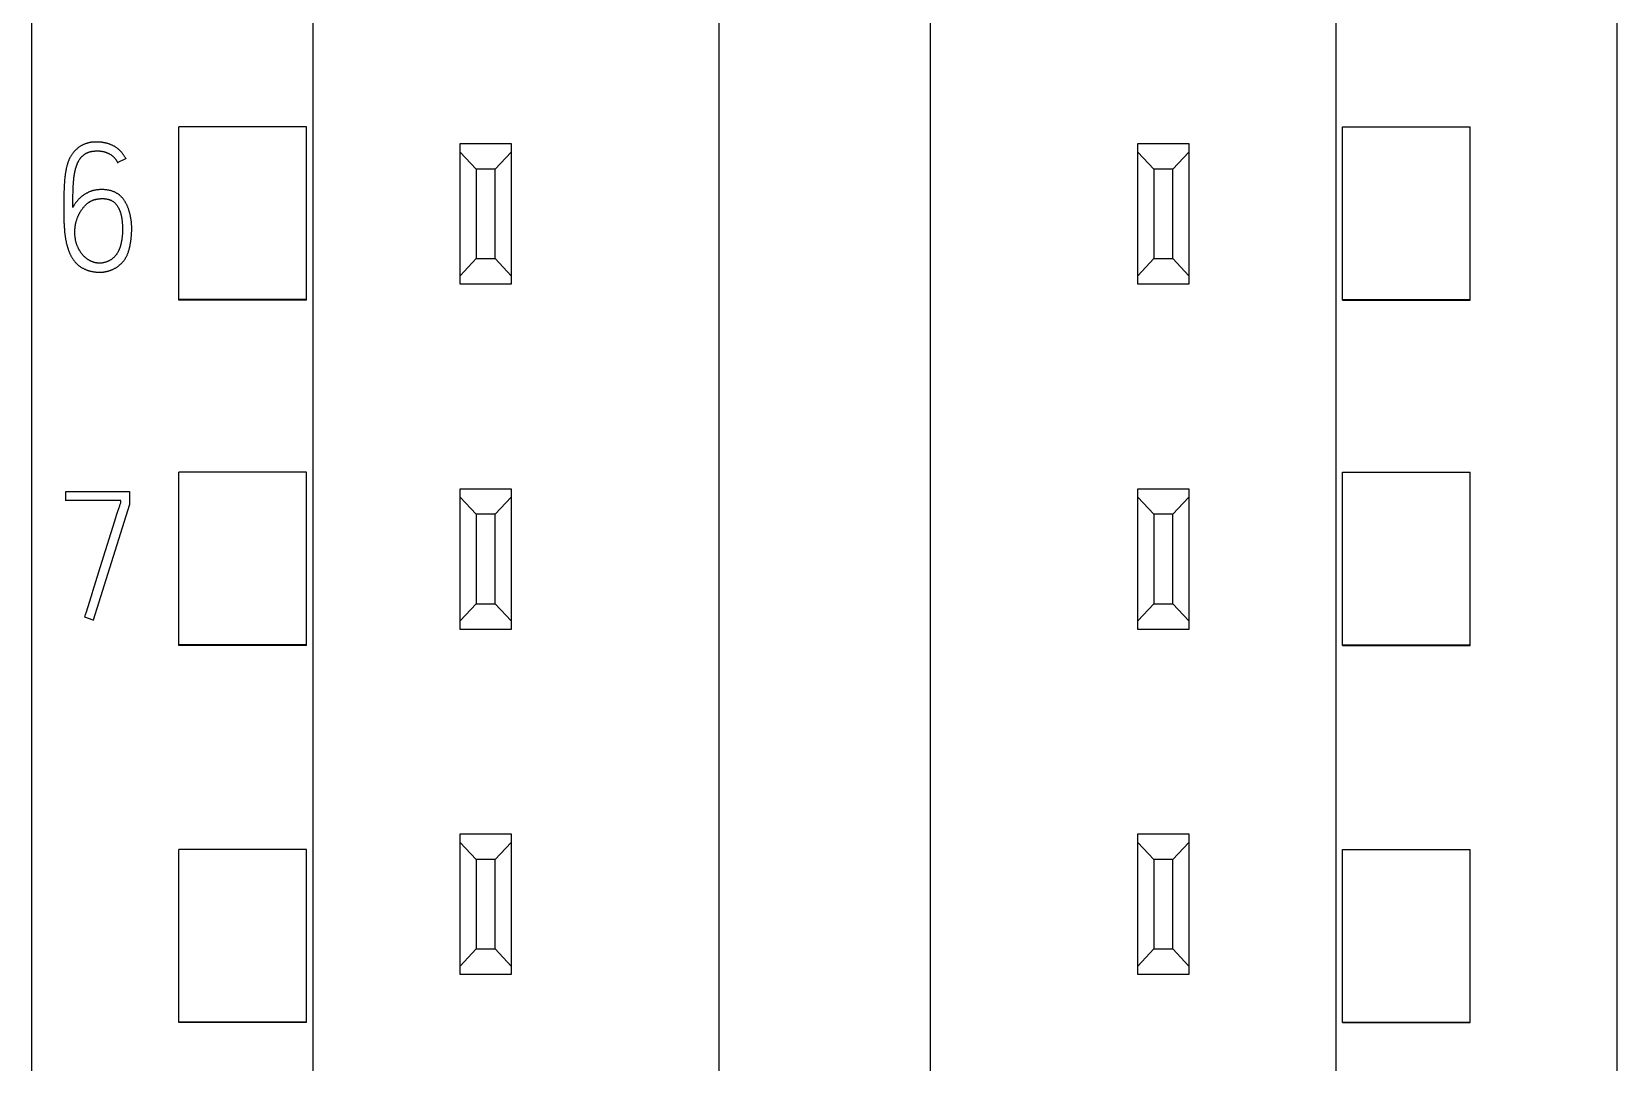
# Model space of a CAD drawing. Extents: x 0 to 594, y 0 to 420.
# Drawn here: x 149.57 to 174.37, y 246.64 to 262.77 of the extents above; entities that cross this region are included whole.
import ezdxf

# ---------------------------------------------------------------- set-up
doc = ezdxf.new("R2010")
doc.units = 0
doc.header["$LTSCALE"] = 32.67
doc.layers.add('20000_FRONT_O', color=7, linetype='CONTINUOUS')
doc.layers.add('20500_FRONT_O_LABELING', color=7, linetype='CONTINUOUS')

msp = doc.modelspace()

# ---------------------------------------------------------------- linework, layer by layer
at = {"layer": '20000_FRONT_O', "color": 7, "linetype": 'CONTINUOUS'}
for p, q in [((149.57, 216.617), (149.57, 363.617)), ((174.37, 216.617), (174.37, 363.617)), ((153.97, 231.617), (153.97, 353.434)), ((169.97, 231.617), (169.97, 353.434)), ((160.32, 242.335), (160.32, 343.817)), ((163.62, 343.817), (163.62, 242.335)), ((151.87, 258.567), (151.87, 261.276)), ((153.87, 261.276), (151.87, 261.276)), ((153.87, 258.567), (153.87, 261.276)), ((170.07, 258.567), (170.07, 261.276)), ((170.07, 261.276), (172.07, 261.276)), ((172.07, 258.567), (172.07, 261.276)), ((156.27, 258.817), (156.27, 261.017)), ((156.27, 261.017), (157.07, 261.017)), ((157.07, 261.017), (157.07, 258.817)), ((166.87, 258.817), (166.87, 261.017)), ((166.87, 261.017), (167.67, 261.017)), ((167.67, 261.017), (167.67, 258.817)), ((156.52, 260.617), (156.27, 260.884)), ((157.07, 260.884), (156.82, 260.617)), ((167.12, 260.617), (166.87, 260.884)), ((167.67, 260.884), (167.42, 260.617)), ((156.52, 260.617), (156.52, 259.217)), ((156.82, 260.617), (156.52, 260.617)), ((156.82, 259.217), (156.82, 260.617)), ((167.12, 260.617), (167.12, 259.217)), ((167.42, 260.617), (167.12, 260.617)), ((167.42, 259.217), (167.42, 260.617)), ((156.27, 258.95), (156.52, 259.217)), ((156.52, 259.217), (156.82, 259.217)), ((156.82, 259.217), (157.07, 258.95)), ((166.87, 258.95), (167.12, 259.217)), ((167.12, 259.217), (167.42, 259.217)), ((167.42, 259.217), (167.67, 258.95)), ((157.07, 258.817), (156.27, 258.817)), ((167.67, 258.817), (166.87, 258.817)), ((153.87, 258.575), (151.87, 258.575)), ((153.87, 258.567), (151.87, 258.567)), ((170.07, 258.575), (172.07, 258.575)), ((170.07, 258.567), (172.07, 258.567)), ((151.87, 253.167), (151.87, 255.874)), ((153.87, 255.874), (151.87, 255.874)), ((153.87, 253.167), (153.87, 255.874)), ((170.07, 253.167), (170.07, 255.874)), ((170.07, 255.874), (172.07, 255.874)), ((172.07, 253.167), (172.07, 255.874)), ((156.27, 253.417), (156.27, 255.617)), ((156.27, 255.617), (157.07, 255.617)), ((156.52, 255.217), (156.27, 255.484)), ((157.07, 255.484), (156.82, 255.217)), ((157.07, 255.617), (157.07, 253.417)), ((166.87, 253.417), (166.87, 255.617)), ((166.87, 255.617), (167.67, 255.617)), ((167.12, 255.217), (166.87, 255.484)), ((167.67, 255.484), (167.42, 255.217)), ((167.67, 255.617), (167.67, 253.417)), ((156.52, 255.217), (156.52, 253.817)), ((156.82, 255.217), (156.52, 255.217)), ((156.82, 253.817), (156.82, 255.217)), ((167.12, 255.217), (167.12, 253.817)), ((167.42, 255.217), (167.12, 255.217)), ((167.42, 253.817), (167.42, 255.217)), ((156.27, 253.55), (156.52, 253.817)), ((156.52, 253.817), (156.82, 253.817)), ((156.82, 253.817), (157.07, 253.55)), ((166.87, 253.55), (167.12, 253.817)), ((167.12, 253.817), (167.42, 253.817)), ((167.42, 253.817), (167.67, 253.55)), ((157.07, 253.417), (156.27, 253.417)), ((167.67, 253.417), (166.87, 253.417)), ((153.87, 253.173), (151.87, 253.173)), ((153.87, 253.167), (151.87, 253.167)), ((170.07, 253.173), (172.07, 253.173)), ((170.07, 253.167), (172.07, 253.167)), ((156.27, 248.017), (156.27, 250.217)), ((156.27, 250.217), (157.07, 250.217)), ((156.52, 249.817), (156.27, 250.084)), ((157.07, 250.084), (156.82, 249.817)), ((157.07, 250.217), (157.07, 248.017)), ((166.87, 248.017), (166.87, 250.217)), ((166.87, 250.217), (167.67, 250.217)), ((167.12, 249.817), (166.87, 250.084)), ((167.67, 250.084), (167.42, 249.817)), ((167.67, 250.217), (167.67, 248.017)), ((151.87, 247.267), (151.87, 249.972)), ((153.87, 249.972), (151.87, 249.972)), ((153.87, 247.267), (153.87, 249.972)), ((156.52, 249.817), (156.52, 248.417)), ((156.82, 249.817), (156.52, 249.817)), ((156.82, 248.417), (156.82, 249.817)), ((167.12, 249.817), (167.12, 248.417)), ((167.42, 249.817), (167.12, 249.817)), ((167.42, 248.417), (167.42, 249.817)), ((170.07, 247.267), (170.07, 249.972)), ((170.07, 249.972), (172.07, 249.972)), ((172.07, 247.267), (172.07, 249.972)), ((156.27, 248.15), (156.52, 248.417)), ((156.52, 248.417), (156.82, 248.417)), ((156.82, 248.417), (157.07, 248.15)), ((166.87, 248.15), (167.12, 248.417)), ((167.12, 248.417), (167.42, 248.417)), ((167.42, 248.417), (167.67, 248.15)), ((157.07, 248.017), (156.27, 248.017)), ((167.67, 248.017), (166.87, 248.017)), ((153.87, 247.272), (151.87, 247.272)), ((153.87, 247.267), (151.87, 247.267)), ((170.07, 247.272), (172.07, 247.272)), ((170.07, 247.267), (172.07, 247.267))]:
    msp.add_line(p, q, dxfattribs=at)
at = {"layer": '20500_FRONT_O_LABELING', "color": 7, "linetype": 'CONTINUOUS'}
for p, q in [((150.914, 260.719), (151.042, 260.785)), ((150.914, 260.719), (150.914, 260.712)), ((151.042, 260.785), (151.042, 260.779)), ((150.081, 260.401), (150.079, 260.383)), ((150.082, 260.419), (150.081, 260.401)), ((150.083, 260.437), (150.082, 260.419)), ((150.085, 260.455), (150.083, 260.437)), ((150.087, 260.473), (150.085, 260.455)), ((150.222, 260.391), (150.223, 260.404)), ((150.223, 260.404), (150.224, 260.417)), ((150.224, 260.417), (150.225, 260.43)), ((150.225, 260.43), (150.226, 260.443)), ((150.072, 260.184), (150.071, 260.112)), ((150.073, 260.22), (150.072, 260.184)), ((150.074, 260.274), (150.073, 260.247)), ((150.073, 260.247), (150.073, 260.22)), ((150.075, 260.292), (150.074, 260.274)), ((150.076, 260.31), (150.075, 260.292)), ((150.077, 260.347), (150.076, 260.329)), ((150.076, 260.329), (150.076, 260.31)), ((150.078, 260.365), (150.077, 260.347)), ((150.079, 260.383), (150.078, 260.365)), ((150.213, 260.148), (150.214, 260.181)), ((150.214, 260.181), (150.215, 260.214)), ((150.215, 260.214), (150.216, 260.247)), ((150.216, 260.273), (150.217, 260.299)), ((150.216, 260.247), (150.216, 260.273)), ((150.217, 260.299), (150.218, 260.325)), ((150.218, 260.325), (150.219, 260.345)), ((150.219, 260.345), (150.22, 260.365)), ((150.22, 260.365), (150.221, 260.378)), ((150.221, 260.378), (150.222, 260.391)), ((150.071, 260.112), (150.07, 260.039)), ((150.07, 260.039), (150.07, 259.994)), ((150.07, 259.994), (150.07, 259.958)), ((150.07, 259.958), (150.07, 259.931)), ((150.07, 259.931), (150.071, 259.904)), ((150.212, 260.069), (150.213, 260.096)), ((150.212, 260.043), (150.212, 260.069)), ((150.212, 260.017), (150.212, 260.043)), ((150.213, 260.122), (150.213, 260.148)), ((150.213, 260.096), (150.213, 260.122)), ((150.471, 260.102), (150.478, 260.107)), ((150.478, 260.107), (150.485, 260.111)), ((150.485, 260.111), (150.492, 260.115)), ((150.492, 260.115), (150.5, 260.119)), ((150.071, 259.904), (150.071, 259.877)), ((150.071, 259.877), (150.072, 259.85)), ((150.072, 259.85), (150.072, 259.831)), ((150.072, 259.831), (150.073, 259.813)), ((150.073, 259.813), (150.073, 259.795)), ((150.073, 259.795), (150.074, 259.777)), ((150.074, 259.777), (150.075, 259.759)), ((150.075, 259.759), (150.076, 259.741)), ((150.076, 259.741), (150.077, 259.723)), ((150.077, 259.723), (150.078, 259.705)), ((150.078, 259.705), (150.08, 259.687)), ((150.08, 259.687), (150.081, 259.669)), ((150.101, 255.427), (150.101, 255.574)), ((150.101, 255.574), (151.1, 255.574)), ((151.1, 255.574), (151.1, 255.372)), ((150.961, 255.433), (150.101, 255.433)), ((151.1, 255.372), (150.531, 253.562)), ((150.871, 255.115), (150.898, 255.201)), ((150.898, 255.201), (150.919, 255.265)), ((150.919, 255.265), (150.933, 255.308)), ((150.961, 255.394), (150.961, 255.433)), ((150.668, 254.468), (150.871, 255.115)), ((150.527, 254.016), (150.668, 254.468)), ((150.425, 253.693), (150.52, 253.994)), ((150.52, 253.994), (150.527, 254.016)), ((150.398, 253.607), (150.412, 253.65)), ((150.398, 253.607), (150.398, 253.6)), ((150.531, 253.562), (150.398, 253.607)), ((150.412, 253.65), (150.425, 253.693)), ((150.531, 253.562), (150.531, 253.556))]:
    msp.add_line(p, q, dxfattribs=at)
for points in [[(151.042, 260.785), (151.037, 260.793), (151.032, 260.801), (151.028, 260.809), (151.023, 260.816), (151.018, 260.824), (151.012, 260.831), (151.007, 260.839), (151.002, 260.846), (150.996, 260.853), (150.991, 260.861), (150.985, 260.868), (150.979, 260.875), (150.973, 260.881), (150.967, 260.888), (150.961, 260.895), (150.955, 260.901), (150.948, 260.908), (150.942, 260.914), (150.935, 260.92), (150.928, 260.926), (150.921, 260.932), (150.914, 260.938), (150.907, 260.944), (150.9, 260.949), (150.892, 260.954), (150.885, 260.959), (150.877, 260.964), (150.87, 260.969), (150.862, 260.974), (150.854, 260.978), (150.846, 260.982), (150.838, 260.986), (150.83, 260.99), (150.821, 260.994), (150.813, 260.998), (150.804, 261.001), (150.796, 261.004), (150.787, 261.007), (150.779, 261.01), (150.77, 261.013), (150.761, 261.016), (150.753, 261.018), (150.744, 261.021), (150.735, 261.023), (150.726, 261.025), (150.718, 261.027), (150.709, 261.029), (150.7, 261.03), (150.691, 261.032), (150.682, 261.033), (150.673, 261.035), (150.664, 261.036), (150.655, 261.037), (150.646, 261.038), (150.637, 261.039), (150.628, 261.039), (150.619, 261.04), (150.61, 261.04), (150.6, 261.041), (150.591, 261.041), (150.582, 261.041), (150.573, 261.041), (150.564, 261.041), (150.555, 261.04), (150.546, 261.04), (150.537, 261.039), (150.528, 261.039), (150.519, 261.038), (150.51, 261.037), (150.501, 261.036), (150.492, 261.034), (150.483, 261.033), (150.474, 261.031), (150.465, 261.029), (150.456, 261.027), (150.447, 261.025), (150.439, 261.023), (150.43, 261.02), (150.421, 261.017), (150.413, 261.014), (150.404, 261.011), (150.396, 261.008), (150.387, 261.004), (150.379, 261.001), (150.371, 260.997), (150.363, 260.993), (150.355, 260.988), (150.347, 260.984), (150.339, 260.979), (150.331, 260.975), (150.324, 260.97), (150.316, 260.965), (150.308, 260.959), (150.301, 260.954), (150.294, 260.948), (150.287, 260.943), (150.28, 260.937), (150.273, 260.931), (150.266, 260.925), (150.26, 260.919), (150.253, 260.912), (150.247, 260.906), (150.24, 260.899), (150.234, 260.893), (150.228, 260.886), (150.222, 260.879), (150.217, 260.872), (150.211, 260.864), (150.205, 260.857), (150.2, 260.85), (150.195, 260.842), (150.19, 260.835), (150.185, 260.827), (150.181, 260.819), (150.176, 260.811), (150.172, 260.803), (150.167, 260.795), (150.163, 260.787), (150.159, 260.779), (150.156, 260.771), (150.152, 260.762), (150.148, 260.754), (150.145, 260.746), (150.142, 260.737), (150.138, 260.729), (150.135, 260.72), (150.132, 260.711), (150.13, 260.703), (150.127, 260.694), (150.124, 260.685), (150.122, 260.677), (150.12, 260.668), (150.117, 260.659), (150.115, 260.65), (150.113, 260.642), (150.111, 260.633), (150.109, 260.624), (150.107, 260.615), (150.106, 260.606), (150.104, 260.598), (150.102, 260.589), (150.101, 260.58), (150.099, 260.571), (150.098, 260.562), (150.097, 260.553), (150.095, 260.544), (150.094, 260.535), (150.093, 260.526), (150.092, 260.518), (150.091, 260.509), (150.09, 260.5), (150.089, 260.491), (150.087, 260.473)], [(150.226, 260.443), (150.227, 260.456), (150.228, 260.463), (150.229, 260.469), (150.229, 260.476), (150.23, 260.482), (150.231, 260.489), (150.232, 260.495), (150.233, 260.502), (150.234, 260.508), (150.235, 260.515), (150.235, 260.521), (150.237, 260.528), (150.238, 260.534), (150.239, 260.541), (150.24, 260.547), (150.241, 260.554), (150.242, 260.56), (150.244, 260.567), (150.245, 260.573), (150.246, 260.58), (150.248, 260.586), (150.249, 260.593), (150.251, 260.599), (150.252, 260.606), (150.254, 260.612), (150.255, 260.618), (150.257, 260.625), (150.259, 260.631), (150.261, 260.638), (150.263, 260.644), (150.265, 260.651), (150.267, 260.657), (150.269, 260.663), (150.271, 260.67), (150.273, 260.676), (150.275, 260.682), (150.278, 260.688), (150.28, 260.694), (150.283, 260.701), (150.285, 260.707), (150.288, 260.713), (150.291, 260.719), (150.294, 260.725), (150.297, 260.731), (150.3, 260.737), (150.303, 260.742), (150.306, 260.748), (150.309, 260.754), (150.313, 260.76), (150.316, 260.765), (150.32, 260.771), (150.324, 260.777), (150.328, 260.782), (150.332, 260.787), (150.336, 260.793), (150.34, 260.798), (150.344, 260.803), (150.349, 260.808), (150.353, 260.813), (150.358, 260.818), (150.363, 260.822), (150.368, 260.827), (150.373, 260.831), (150.378, 260.836), (150.383, 260.84), (150.388, 260.844), (150.394, 260.848), (150.399, 260.852), (150.405, 260.855), (150.41, 260.859), (150.416, 260.862), (150.422, 260.865), (150.428, 260.868), (150.434, 260.871), (150.44, 260.874), (150.446, 260.877), (150.452, 260.879), (150.459, 260.881), (150.465, 260.883), (150.472, 260.885), (150.478, 260.887), (150.484, 260.889), (150.491, 260.89), (150.497, 260.892), (150.504, 260.893), (150.511, 260.895), (150.517, 260.896), (150.524, 260.897), (150.53, 260.898), (150.537, 260.898), (150.543, 260.899), (150.55, 260.9), (150.557, 260.9), (150.563, 260.901), (150.57, 260.901), (150.577, 260.901), (150.583, 260.902), (150.59, 260.902), (150.597, 260.902), (150.603, 260.902), (150.61, 260.902), (150.617, 260.901), (150.623, 260.901), (150.63, 260.901), (150.637, 260.9), (150.643, 260.899), (150.65, 260.899), (150.657, 260.898), (150.663, 260.897), (150.67, 260.896), (150.676, 260.895), (150.683, 260.893), (150.689, 260.892), (150.696, 260.891), (150.702, 260.889), (150.708, 260.887), (150.715, 260.885), (150.721, 260.883), (150.727, 260.881), (150.734, 260.879), (150.74, 260.877), (150.746, 260.874), (150.753, 260.871), (150.759, 260.869), (150.765, 260.866), (150.771, 260.863), (150.777, 260.86), (150.783, 260.857), (150.788, 260.854), (150.794, 260.85), (150.8, 260.847), (150.805, 260.843), (150.811, 260.839)], [(150.811, 260.839), (150.816, 260.835), (150.822, 260.831), (150.827, 260.827), (150.832, 260.823), (150.837, 260.819), (150.842, 260.814), (150.847, 260.81), (150.852, 260.805), (150.857, 260.8), (150.861, 260.796), (150.866, 260.791), (150.87, 260.786), (150.874, 260.781), (150.879, 260.775), (150.883, 260.77), (150.887, 260.765), (150.89, 260.759), (150.894, 260.754), (150.898, 260.748), (150.901, 260.742), (150.905, 260.736), (150.908, 260.731), (150.911, 260.725), (150.914, 260.719)], [(151.014, 259.19), (151.019, 259.197), (151.025, 259.205), (151.03, 259.212), (151.034, 259.22), (151.039, 259.228), (151.044, 259.236), (151.048, 259.244), (151.052, 259.252), (151.056, 259.26), (151.06, 259.268), (151.064, 259.277), (151.068, 259.285), (151.071, 259.294), (151.074, 259.302), (151.078, 259.311), (151.081, 259.319), (151.084, 259.328), (151.086, 259.336), (151.089, 259.345), (151.092, 259.354), (151.094, 259.363), (151.096, 259.371), (151.099, 259.38), (151.101, 259.389), (151.103, 259.398), (151.105, 259.407), (151.107, 259.416), (151.109, 259.425), (151.11, 259.434), (151.112, 259.443), (151.113, 259.452), (151.115, 259.461), (151.116, 259.47), (151.118, 259.479), (151.119, 259.488), (151.12, 259.497), (151.121, 259.506), (151.123, 259.515), (151.124, 259.524), (151.125, 259.533), (151.126, 259.542), (151.127, 259.551), (151.127, 259.56), (151.128, 259.569), (151.129, 259.578), (151.13, 259.587), (151.13, 259.596), (151.131, 259.605), (151.132, 259.614), (151.132, 259.623), (151.132, 259.632), (151.133, 259.641), (151.133, 259.65), (151.133, 259.659), (151.133, 259.668), (151.134, 259.677), (151.134, 259.686), (151.134, 259.695), (151.133, 259.704), (151.133, 259.713), (151.133, 259.722), (151.133, 259.731), (151.132, 259.74), (151.132, 259.749), (151.131, 259.758), (151.13, 259.767), (151.13, 259.776), (151.129, 259.785), (151.128, 259.795), (151.127, 259.804), (151.126, 259.813), (151.125, 259.822), (151.123, 259.831), (151.122, 259.84), (151.12, 259.849), (151.119, 259.858), (151.117, 259.867), (151.116, 259.876), (151.114, 259.885), (151.112, 259.894), (151.11, 259.903), (151.108, 259.912), (151.105, 259.921), (151.103, 259.93), (151.101, 259.939), (151.098, 259.947), (151.096, 259.956), (151.093, 259.965), (151.09, 259.974), (151.087, 259.982), (151.084, 259.991), (151.081, 260), (151.078, 260.008), (151.074, 260.017), (151.071, 260.025), (151.067, 260.034), (151.064, 260.042), (151.06, 260.051), (151.056, 260.059), (151.052, 260.067), (151.048, 260.076), (151.043, 260.084), (151.039, 260.092), (151.034, 260.1), (151.03, 260.107), (151.025, 260.115), (151.02, 260.123), (151.015, 260.13), (151.01, 260.138), (151.004, 260.145), (150.999, 260.152), (150.993, 260.159), (150.987, 260.166), (150.981, 260.173), (150.975, 260.18), (150.968, 260.187), (150.962, 260.193), (150.955, 260.199), (150.948, 260.206), (150.941, 260.212), (150.934, 260.217), (150.926, 260.223), (150.919, 260.228), (150.911, 260.233), (150.903, 260.238), (150.895, 260.243), (150.887, 260.247), (150.879, 260.251), (150.871, 260.255), (150.862, 260.259), (150.854, 260.263), (150.845, 260.266), (150.837, 260.269), (150.828, 260.272), (150.819, 260.275), (150.81, 260.277), (150.801, 260.28), (150.792, 260.282), (150.784, 260.284), (150.775, 260.286), (150.766, 260.288), (150.757, 260.289), (150.747, 260.291), (150.738, 260.292), (150.729, 260.293), (150.72, 260.294), (150.711, 260.295), (150.702, 260.296), (150.692, 260.296), (150.683, 260.297), (150.674, 260.297), (150.665, 260.297), (150.655, 260.297), (150.646, 260.297), (150.637, 260.296), (150.628, 260.296), (150.619, 260.295), (150.61, 260.295), (150.6, 260.294), (150.591, 260.293), (150.582, 260.291), (150.573, 260.29), (150.564, 260.288), (150.555, 260.286), (150.546, 260.284), (150.537, 260.282), (150.528, 260.28), (150.519, 260.278), (150.51, 260.275), (150.502, 260.272), (150.493, 260.269), (150.484, 260.266), (150.476, 260.263), (150.467, 260.259), (150.459, 260.255), (150.451, 260.251), (150.443, 260.247), (150.435, 260.243), (150.427, 260.239), (150.419, 260.234), (150.411, 260.23), (150.403, 260.225), (150.395, 260.22), (150.387, 260.215), (150.38, 260.21), (150.372, 260.204), (150.365, 260.199), (150.358, 260.193), (150.35, 260.188), (150.343, 260.182), (150.336, 260.176), (150.329, 260.17), (150.323, 260.163), (150.316, 260.157), (150.309, 260.151), (150.303, 260.144), (150.297, 260.137), (150.291, 260.131), (150.285, 260.124)], [(150.506, 260.122), (150.514, 260.125), (150.521, 260.128), (150.528, 260.131), (150.536, 260.134), (150.543, 260.136), (150.551, 260.139), (150.559, 260.141), (150.566, 260.143), (150.574, 260.145), (150.582, 260.147), (150.59, 260.148), (150.598, 260.149), (150.606, 260.151), (150.614, 260.152), (150.622, 260.153), (150.63, 260.154), (150.638, 260.154), (150.646, 260.155), (150.654, 260.155), (150.661, 260.155), (150.669, 260.155), (150.677, 260.155), (150.685, 260.155), (150.693, 260.155), (150.701, 260.155), (150.709, 260.154), (150.717, 260.153), (150.725, 260.152), (150.733, 260.151), (150.741, 260.15), (150.749, 260.148), (150.757, 260.147), (150.765, 260.145), (150.773, 260.143), (150.78, 260.141), (150.788, 260.138), (150.796, 260.135), (150.803, 260.132), (150.81, 260.129), (150.818, 260.126), (150.825, 260.122), (150.832, 260.118), (150.838, 260.114), (150.845, 260.109), (150.851, 260.104), (150.857, 260.1), (150.863, 260.094), (150.869, 260.089), (150.875, 260.083), (150.881, 260.077), (150.886, 260.071), (150.891, 260.065), (150.896, 260.059), (150.901, 260.053), (150.905, 260.046), (150.91, 260.039), (150.914, 260.033), (150.918, 260.026), (150.922, 260.019), (150.926, 260.012), (150.93, 260.005), (150.933, 259.998), (150.937, 259.99), (150.94, 259.983), (150.943, 259.976), (150.946, 259.968), (150.949, 259.961), (150.951, 259.953), (150.954, 259.946), (150.956, 259.938), (150.959, 259.931), (150.961, 259.923), (150.963, 259.915), (150.965, 259.908), (150.967, 259.9), (150.969, 259.892), (150.971, 259.885), (150.972, 259.877), (150.974, 259.869), (150.975, 259.861), (150.977, 259.853), (150.978, 259.845), (150.979, 259.837), (150.98, 259.829), (150.981, 259.822), (150.982, 259.814), (150.983, 259.806), (150.984, 259.798), (150.984, 259.79), (150.985, 259.782), (150.986, 259.774), (150.986, 259.766), (150.987, 259.758), (150.987, 259.75), (150.988, 259.742), (150.988, 259.734), (150.988, 259.727), (150.988, 259.719), (150.989, 259.711), (150.989, 259.703), (150.989, 259.695), (150.989, 259.687), (150.989, 259.679), (150.989, 259.671), (150.989, 259.663), (150.989, 259.655), (150.989, 259.647), (150.989, 259.64), (150.988, 259.632), (150.988, 259.624), (150.988, 259.616), (150.987, 259.608), (150.987, 259.6), (150.987, 259.592), (150.986, 259.584), (150.985, 259.576), (150.985, 259.569), (150.984, 259.561), (150.983, 259.553), (150.982, 259.545), (150.981, 259.537), (150.98, 259.529), (150.979, 259.521), (150.978, 259.513), (150.977, 259.505), (150.976, 259.498), (150.974, 259.49), (150.973, 259.482), (150.971, 259.474), (150.97, 259.466), (150.968, 259.458), (150.966, 259.45), (150.964, 259.443), (150.962, 259.435), (150.96, 259.427), (150.958, 259.42), (150.956, 259.412), (150.954, 259.404), (150.951, 259.397), (150.949, 259.389), (150.946, 259.382), (150.943, 259.374), (150.94, 259.367), (150.937, 259.359), (150.934, 259.352), (150.931, 259.345), (150.927, 259.337), (150.923, 259.33), (150.92, 259.323), (150.916, 259.316), (150.912, 259.309), (150.907, 259.303), (150.903, 259.296), (150.899, 259.289), (150.894, 259.283), (150.889, 259.277), (150.884, 259.27), (150.879, 259.264), (150.874, 259.258), (150.869, 259.252), (150.863, 259.246), (150.858, 259.241), (150.852, 259.235), (150.846, 259.23), (150.84, 259.224), (150.834, 259.219), (150.828, 259.214), (150.821, 259.209), (150.815, 259.205), (150.808, 259.2), (150.802, 259.196), (150.795, 259.192), (150.788, 259.188), (150.781, 259.184), (150.774, 259.18), (150.767, 259.177), (150.76, 259.173), (150.752, 259.17), (150.745, 259.167), (150.737, 259.164), (150.73, 259.162), (150.722, 259.159), (150.714, 259.157), (150.707, 259.155), (150.699, 259.154)], [(150.285, 260.124), (150.279, 260.117), (150.273, 260.11), (150.267, 260.102), (150.261, 260.095), (150.256, 260.088), (150.251, 260.08), (150.245, 260.072), (150.24, 260.065), (150.235, 260.057), (150.23, 260.049), (150.226, 260.041), (150.221, 260.033), (150.217, 260.025), (150.212, 260.017)], [(150.699, 259.154), (150.691, 259.152), (150.683, 259.151), (150.675, 259.149), (150.667, 259.148), (150.659, 259.148), (150.651, 259.147), (150.643, 259.147), (150.635, 259.146), (150.627, 259.146), (150.619, 259.147), (150.611, 259.147), (150.603, 259.148), (150.595, 259.148), (150.587, 259.149), (150.58, 259.15), (150.572, 259.152), (150.564, 259.153), (150.556, 259.155), (150.548, 259.157), (150.541, 259.159), (150.533, 259.162), (150.525, 259.164), (150.518, 259.167), (150.51, 259.17), (150.503, 259.173), (150.496, 259.177), (150.488, 259.18), (150.481, 259.184), (150.474, 259.188), (150.468, 259.192), (150.461, 259.196), (150.454, 259.2), (150.447, 259.205), (150.441, 259.209), (150.434, 259.214), (150.428, 259.219), (150.422, 259.224), (150.415, 259.229), (150.409, 259.234), (150.403, 259.24), (150.398, 259.245), (150.392, 259.25), (150.386, 259.256), (150.381, 259.262), (150.375, 259.268), (150.37, 259.273), (150.365, 259.279), (150.36, 259.286), (150.355, 259.292), (150.35, 259.298), (150.345, 259.304), (150.34, 259.311), (150.335, 259.317), (150.331, 259.324), (150.326, 259.331), (150.322, 259.337), (150.318, 259.344), (150.314, 259.351), (150.31, 259.358), (150.306, 259.365), (150.302, 259.372), (150.299, 259.379), (150.295, 259.386), (150.292, 259.394), (150.289, 259.401), (150.286, 259.408), (150.283, 259.416), (150.28, 259.423), (150.277, 259.43), (150.274, 259.438), (150.272, 259.446), (150.269, 259.453), (150.267, 259.461), (150.265, 259.469), (150.263, 259.476), (150.261, 259.484), (150.259, 259.492), (150.257, 259.5), (150.256, 259.508), (150.254, 259.515), (150.253, 259.523), (150.252, 259.531), (150.25, 259.539), (150.249, 259.547), (150.248, 259.555), (150.248, 259.562), (150.247, 259.57), (150.246, 259.578), (150.245, 259.586), (150.245, 259.594), (150.245, 259.602), (150.244, 259.61), (150.244, 259.618), (150.244, 259.626), (150.244, 259.634), (150.244, 259.642), (150.244, 259.65), (150.244, 259.658), (150.245, 259.666), (150.245, 259.674), (150.246, 259.682), (150.247, 259.69), (150.247, 259.698), (150.248, 259.706), (150.249, 259.713), (150.25, 259.721), (150.251, 259.729), (150.253, 259.737), (150.254, 259.745), (150.255, 259.753), (150.257, 259.76), (150.259, 259.768), (150.26, 259.776), (150.262, 259.784), (150.264, 259.791), (150.266, 259.799), (150.268, 259.807), (150.271, 259.814), (150.273, 259.822), (150.275, 259.829), (150.278, 259.837), (150.281, 259.845), (150.283, 259.852), (150.286, 259.86), (150.289, 259.867), (150.292, 259.874), (150.295, 259.882), (150.299, 259.889), (150.302, 259.896), (150.305, 259.903), (150.309, 259.911), (150.312, 259.918), (150.316, 259.925), (150.32, 259.932), (150.324, 259.939), (150.328, 259.945), (150.332, 259.952), (150.336, 259.959), (150.34, 259.966), (150.344, 259.972), (150.349, 259.979), (150.353, 259.985), (150.358, 259.992), (150.363, 259.998), (150.367, 260.004), (150.372, 260.011), (150.377, 260.017), (150.382, 260.023), (150.388, 260.029), (150.393, 260.035), (150.398, 260.041), (150.404, 260.047), (150.41, 260.052), (150.415, 260.058), (150.421, 260.064), (150.427, 260.069), (150.433, 260.074), (150.439, 260.079), (150.445, 260.084), (150.452, 260.089), (150.458, 260.094), (150.465, 260.098), (150.472, 260.103)], [(150.412, 260.053), (150.418, 260.06), (150.425, 260.066), (150.431, 260.072), (150.437, 260.077), (150.444, 260.083), (150.451, 260.088), (150.457, 260.093), (150.464, 260.098), (150.471, 260.102)], [(150.499, 260.118), (150.507, 260.122), (150.515, 260.125), (150.522, 260.129), (150.53, 260.132), (150.538, 260.134), (150.547, 260.137), (150.555, 260.139), (150.563, 260.142), (150.572, 260.144)], [(150.081, 259.669), (150.082, 259.66), (150.083, 259.643)], [(150.083, 259.643), (150.084, 259.634), (150.085, 259.625), (150.086, 259.616), (150.087, 259.607), (150.088, 259.598), (150.089, 259.589), (150.091, 259.58), (150.092, 259.571), (150.093, 259.562), (150.094, 259.553), (150.096, 259.544), (150.097, 259.535), (150.099, 259.526), (150.1, 259.517), (150.102, 259.508), (150.104, 259.5), (150.106, 259.491), (150.107, 259.482), (150.109, 259.473), (150.111, 259.464), (150.113, 259.455), (150.115, 259.446), (150.118, 259.437), (150.12, 259.429), (150.122, 259.42), (150.125, 259.411), (150.127, 259.402), (150.13, 259.393), (150.133, 259.385), (150.136, 259.376), (150.138, 259.368), (150.141, 259.359), (150.144, 259.35), (150.147, 259.342), (150.151, 259.333), (150.154, 259.325), (150.157, 259.317), (150.161, 259.308), (150.165, 259.3), (150.168, 259.292), (150.172, 259.283), (150.176, 259.275), (150.18, 259.267), (150.184, 259.259), (150.189, 259.251), (150.193, 259.243), (150.198, 259.235), (150.202, 259.227), (150.207, 259.219), (150.212, 259.212), (150.217, 259.204), (150.222, 259.197), (150.228, 259.189), (150.233, 259.182), (150.239, 259.175), (150.244, 259.168), (150.25, 259.161), (150.256, 259.154), (150.263, 259.147), (150.269, 259.141), (150.275, 259.134), (150.282, 259.128), (150.289, 259.122), (150.296, 259.116), (150.303, 259.11), (150.31, 259.105), (150.318, 259.099), (150.325, 259.094), (150.333, 259.089), (150.34, 259.084), (150.348, 259.079), (150.356, 259.074), (150.364, 259.07), (150.372, 259.066), (150.38, 259.061), (150.388, 259.057), (150.396, 259.054), (150.405, 259.05), (150.413, 259.046), (150.421, 259.043), (150.43, 259.04), (150.439, 259.036), (150.447, 259.033), (150.456, 259.031), (150.465, 259.028), (150.473, 259.025), (150.482, 259.023), (150.491, 259.021), (150.5, 259.019), (150.509, 259.017), (150.518, 259.015), (150.527, 259.013), (150.535, 259.011), (150.544, 259.01), (150.553, 259.009), (150.562, 259.008), (150.571, 259.007), (150.581, 259.006), (150.59, 259.005), (150.599, 259.005), (150.608, 259.004), (150.617, 259.004), (150.626, 259.004), (150.635, 259.004), (150.645, 259.004), (150.654, 259.004), (150.663, 259.005), (150.672, 259.006), (150.681, 259.006), (150.69, 259.007), (150.699, 259.008), (150.708, 259.01), (150.717, 259.011), (150.726, 259.013), (150.734, 259.015), (150.743, 259.017), (150.752, 259.019), (150.761, 259.021), (150.77, 259.023), (150.778, 259.026), (150.787, 259.029), (150.796, 259.032), (150.804, 259.035), (150.813, 259.038), (150.821, 259.042), (150.83, 259.045), (150.838, 259.049), (150.846, 259.053), (150.855, 259.057), (150.863, 259.061), (150.871, 259.066), (150.878, 259.07), (150.886, 259.075), (150.894, 259.08), (150.902, 259.084), (150.909, 259.09), (150.917, 259.095), (150.924, 259.1), (150.931, 259.106), (150.938, 259.111), (150.945, 259.117), (150.952, 259.123), (150.959, 259.129), (150.966, 259.136), (150.973, 259.142), (150.979, 259.148), (150.985, 259.155), (150.991, 259.162), (150.997, 259.169), (151.003, 259.176), (151.009, 259.183), (151.014, 259.19)], [(150.933, 255.308), (150.947, 255.351), (150.954, 255.373), (150.961, 255.394)]]:
    msp.add_lwpolyline(points, dxfattribs=at)

doc.saveas('drawing.dxf')
